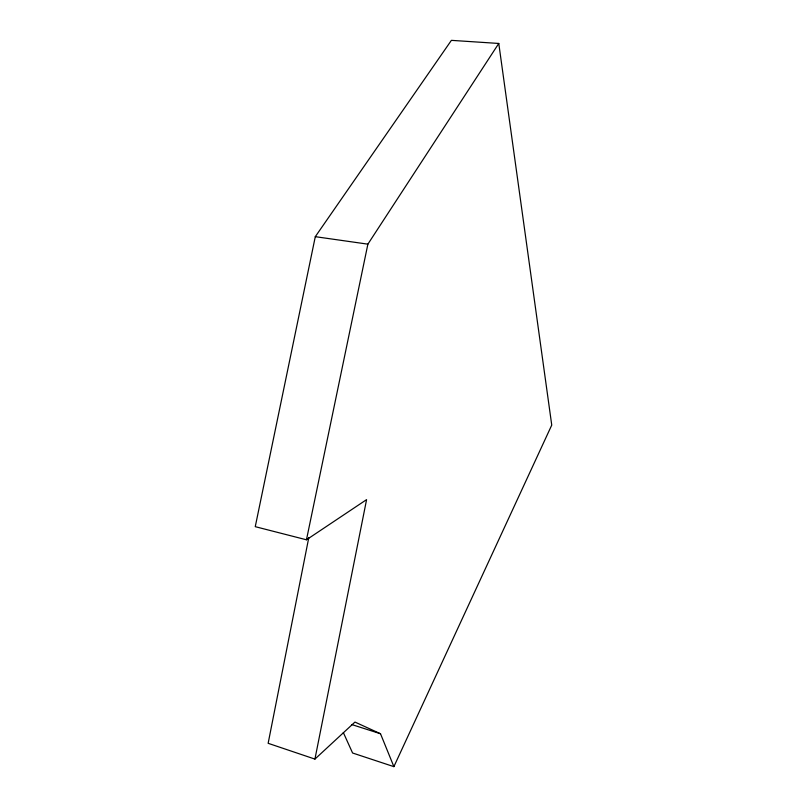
<?xml version="1.0" encoding="UTF-8"?>
<svg xmlns="http://www.w3.org/2000/svg" width="807" height="807" viewBox="0 0 807 807"><rect width="100%" height="100%" fill="white"/><g stroke="black" fill="none" stroke-linecap="round" stroke-linejoin="round"><path stroke-width="1.21" d="M308.799 537.563L268.146 743.308L314.932 759.094L354.949 722.063L380.511 733.755L393.887 766.65L352.588 753.002L343.328 732.544M314.932 759.094L366.59 499.624L306.468 539.792L255.254 526.668L315.295 236.673L451.395 40.35L498.776 43.457L551.746 425.097L393.887 766.65M306.468 539.792L367.881 244.158L498.776 43.457M315.295 236.673L367.881 244.158M351.943 724.615L380.511 733.755"/></g></svg>
